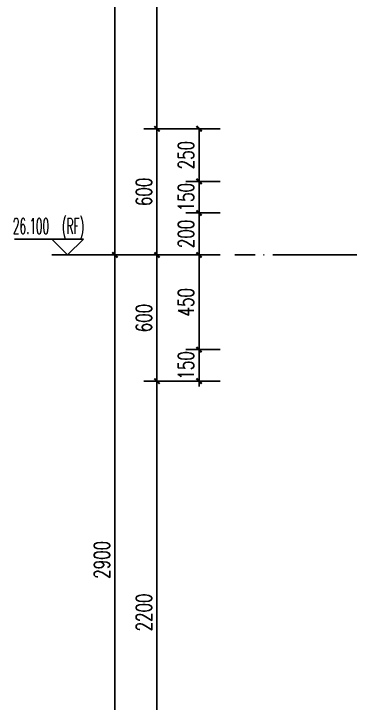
# Model space of a CAD drawing. Extents: x 393367 to 3005760, y 4998 to 826018.
# Drawn here: x 2859282 to 2860887, y 456011 to 459290 of the extents above; entities that cross this region are included whole.
import ezdxf

# ---------------------------------------------------------------- set-up
doc = ezdxf.new("R2010")
doc.units = 0
doc.header["$LTSCALE"] = 1000
doc.linetypes.add('DOTE', pattern=[2.42, 2, -0.2, 0.02, -0.2])
doc.layers.get('0').update_dxf_attribs({"linetype": 'CONTINUOUS'})
doc.layers.get('Defpoints').update_dxf_attribs({"linetype": 'CONTINUOUS'})
for name, color, linetype in [('DIM_ELEV', 3, 'CONTINUOUS'), ('DOTE', 8, 'DOTE'), ('PUB_DIM', 3, 'CONTINUOUS'), ('PUB_TEXT', 7, 'CONTINUOUS')]:
    doc.layers.add(name, color=color, linetype=linetype)
doc.styles.add('_TCH_DIM', font='simplex.shx', dxfattribs={"width": 0.65, "bigfont": 'gbcbig.shx'})
doc.styles.add('_TCH_DIM_T3', font='SIMPLEX', dxfattribs={"width": 0.705882, "bigfont": 'GBCBIG'})
doc.dimstyles.new('_TCH_ARCH&&25', dxfattribs={"dimtxt": 74.375, "dimasz": 25, "dimexe": 62.5, "dimexo": 75, "dimgap": 25, "dimtad": 1, "dimdec": 0, "dimzin": 0, "dimdsep": 46, "dimtxsty": '_TCH_DIM_T3', "dimblk": 'ARCHTICK', "dimcen": 0.09, "dimclrt": 7, "dimazin": 2, "dimtfac": 1, "dimtdec": 0, "dimtix": 1, "dimtmove": 2, "dimatfit": 3, "dimfxl": 1, "dimtolj": 1, "dimtzin": 0, "dimarcsym": 0})

# ---------------------------------------------------------------- blocks, each defined once
blk = doc.blocks.new('A$C5C8026AD')
at = {"layer": 'DIM_ELEV'}
for p, q in [((-150, 5875), (-478, 5875)), ((-225, 5800), (-300, 5875)), ((-225, 5800), (-150, 5875)), ((200, 5800), (-300, 5800))]:
    blk.add_line(p, q, dxfattribs=at)
at = {"layer": 'PUB_TEXT', "style": '_TCH_DIM', "width": 0.494118}
for s, p in [('26.100', (-485.5, 5900)), ('(RF)', (-251.8, 5900))]:
    blk.add_text(s, height=74.38, dxfattribs=at).set_placement(p)
blk = doc.blocks.new('_ArchTick')
at = {"color": 0, "linetype": 'ByBlock', "const_width": 0.4}
blk.add_lwpolyline([(-0.5, -0.5), (0.5, 0.5)], dxfattribs=at)
blk = doc.blocks.new('*D1224')
at = {"layer": 'Defpoints', "color": 0, "transparency": 16777216}
for p in [(2860163.3, 458742.7), (2860337.9, 458742.7), (2860337.9, 458492.7)]:
    blk.add_point(p, dxfattribs=at)
at = {"layer": 'PUB_DIM', "color": 0, "lineweight": -2, "transparency": 16777216}
for p, q in [((2860262.9, 458742.7), (2860100.8, 458742.7)), ((2860163.3, 458492.7), (2860163.3, 458742.7)), ((2860262.9, 458492.7), (2860100.8, 458492.7))]:
    blk.add_line(p, q, dxfattribs=at)
at = {"layer": 'PUB_DIM', "color": 0, "lineweight": -2, "transparency": 16777216, "xscale": 25, "yscale": 25, "zscale": 25}
for p, rotation in [((2860163.3, 458742.7), 90), ((2860163.3, 458492.7), 270)]:
    blk.add_blockref('_ArchTick', p, dxfattribs=dict(at, rotation=rotation))
at = {"layer": 'PUB_DIM', "color": 7, "transparency": 16777216, "insert": (2860101.1, 458617.7), "char_height": 74.38, "attachment_point": 5, "rotation": 90, "style": '_TCH_DIM_T3'}
blk.add_mtext('\\A1;250', dxfattribs=at)
blk = doc.blocks.new('*D1225')
at = {"layer": 'Defpoints', "color": 0, "transparency": 16777216}
for p in [(2860163.3, 458492.7), (2860337.9, 458492.7), (2860337.9, 458342.7)]:
    blk.add_point(p, dxfattribs=at)
at = {"layer": 'PUB_DIM', "color": 0, "lineweight": -2, "transparency": 16777216}
for p, q in [((2860163.3, 458492.7), (2860163.3, 458517.7)), ((2860262.9, 458492.7), (2860100.8, 458492.7)), ((2860163.3, 458342.7), (2860163.3, 458492.7)), ((2860262.9, 458342.7), (2860100.8, 458342.7)), ((2860163.3, 458342.7), (2860163.3, 458317.7))]:
    blk.add_line(p, q, dxfattribs=at)
at = {"layer": 'PUB_DIM', "color": 0, "lineweight": -2, "transparency": 16777216, "xscale": 25, "yscale": 25, "zscale": 25}
for p, rotation in [((2860163.3, 458492.7), 270), ((2860163.3, 458342.7), 90)]:
    blk.add_blockref('_ArchTick', p, dxfattribs=dict(at, rotation=rotation))
at = {"layer": 'PUB_DIM', "color": 7, "transparency": 16777216, "insert": (2860101.1, 458417.7), "char_height": 74.38, "attachment_point": 5, "rotation": 90, "style": '_TCH_DIM_T3'}
blk.add_mtext('\\A1;150', dxfattribs=at)
blk = doc.blocks.new('*D1226')
at = {"layer": 'Defpoints', "color": 0, "transparency": 16777216}
for p in [(2860163.3, 458342.7), (2860337.9, 458342.7), (2860337.9, 458142.7)]:
    blk.add_point(p, dxfattribs=at)
at = {"layer": 'PUB_DIM', "color": 0, "lineweight": -2, "transparency": 16777216}
for p, q in [((2860262.9, 458342.7), (2860100.8, 458342.7)), ((2860163.3, 458142.7), (2860163.3, 458342.7)), ((2860262.9, 458142.7), (2860100.8, 458142.7))]:
    blk.add_line(p, q, dxfattribs=at)
at = {"layer": 'PUB_DIM', "color": 0, "lineweight": -2, "transparency": 16777216, "xscale": 25, "yscale": 25, "zscale": 25}
for p, rotation in [((2860163.3, 458342.7), 90), ((2860163.3, 458142.7), 270)]:
    blk.add_blockref('_ArchTick', p, dxfattribs=dict(at, rotation=rotation))
at = {"layer": 'PUB_DIM', "color": 7, "transparency": 16777216, "insert": (2860101.1, 458242.7), "char_height": 74.38, "attachment_point": 5, "rotation": 90, "style": '_TCH_DIM_T3'}
blk.add_mtext('\\A1;200', dxfattribs=at)
blk = doc.blocks.new('*D1227')
at = {"layer": 'Defpoints', "color": 0, "transparency": 16777216}
for p in [(2860163.3, 458142.7), (2860337.9, 458142.7), (2860337.9, 457692.7)]:
    blk.add_point(p, dxfattribs=at)
at = {"layer": 'PUB_DIM', "color": 0, "lineweight": -2, "transparency": 16777216}
for p, q in [((2860262.9, 458142.7), (2860100.8, 458142.7)), ((2860163.3, 457692.7), (2860163.3, 458142.7)), ((2860262.9, 457692.7), (2860100.8, 457692.7))]:
    blk.add_line(p, q, dxfattribs=at)
at = {"layer": 'PUB_DIM', "color": 0, "lineweight": -2, "transparency": 16777216, "xscale": 25, "yscale": 25, "zscale": 25}
for p, rotation in [((2860163.3, 458142.7), 90), ((2860163.3, 457692.7), 270)]:
    blk.add_blockref('_ArchTick', p, dxfattribs=dict(at, rotation=rotation))
at = {"layer": 'PUB_DIM', "color": 7, "transparency": 16777216, "insert": (2860101.1, 457917.7), "char_height": 74.38, "attachment_point": 5, "rotation": 90, "style": '_TCH_DIM_T3'}
blk.add_mtext('\\A1;450', dxfattribs=at)
blk = doc.blocks.new('*D1228')
at = {"layer": 'Defpoints', "color": 0, "transparency": 16777216}
for p in [(2860163.3, 457692.7), (2860337.9, 457692.7), (2860337.9, 457542.7)]:
    blk.add_point(p, dxfattribs=at)
at = {"layer": 'PUB_DIM', "color": 0, "lineweight": -2, "transparency": 16777216}
for p, q in [((2860163.3, 457692.7), (2860163.3, 457717.7)), ((2860262.9, 457692.7), (2860100.8, 457692.7)), ((2860163.3, 457542.7), (2860163.3, 457692.7)), ((2860262.9, 457542.7), (2860100.8, 457542.7)), ((2860163.3, 457542.7), (2860163.3, 457517.7))]:
    blk.add_line(p, q, dxfattribs=at)
at = {"layer": 'PUB_DIM', "color": 0, "lineweight": -2, "transparency": 16777216, "xscale": 25, "yscale": 25, "zscale": 25}
for p, rotation in [((2860163.3, 457692.7), 270), ((2860163.3, 457542.7), 90)]:
    blk.add_blockref('_ArchTick', p, dxfattribs=dict(at, rotation=rotation))
at = {"layer": 'PUB_DIM', "color": 7, "transparency": 16777216, "insert": (2860101.1, 457617.7), "char_height": 74.38, "attachment_point": 5, "rotation": 90, "style": '_TCH_DIM_T3'}
blk.add_mtext('\\A1;150', dxfattribs=at)
blk = doc.blocks.new('*D1243')
at = {"layer": 'Defpoints', "color": 0, "transparency": 16777216}
for p in [(2859963.3, 457542.7), (2860263.3, 457542.7), (2860263.3, 455342.7)]:
    blk.add_point(p, dxfattribs=at)
at = {"layer": 'PUB_DIM', "color": 0, "lineweight": -2, "transparency": 16777216}
for p, q in [((2860188.3, 457542.7), (2859900.8, 457542.7)), ((2859963.3, 455342.7), (2859963.3, 457542.7)), ((2860188.3, 455342.7), (2859900.8, 455342.7))]:
    blk.add_line(p, q, dxfattribs=at)
at = {"layer": 'PUB_DIM', "color": 0, "lineweight": -2, "transparency": 16777216, "xscale": 25, "yscale": 25, "zscale": 25}
for p, rotation in [((2859963.3, 457542.7), 90), ((2859963.3, 455342.7), 270)]:
    blk.add_blockref('_ArchTick', p, dxfattribs=dict(at, rotation=rotation))
at = {"layer": 'PUB_DIM', "color": 7, "transparency": 16777216, "insert": (2859901.1, 456442.7), "char_height": 74.38, "attachment_point": 5, "rotation": 90, "style": '_TCH_DIM_T3'}
blk.add_mtext('\\A1;2200', dxfattribs=at)
blk = doc.blocks.new('*D1244')
at = {"layer": 'Defpoints', "color": 0, "transparency": 16777216}
for p in [(2859963.3, 458142.7), (2860263.3, 458142.7), (2860263.3, 457542.7)]:
    blk.add_point(p, dxfattribs=at)
at = {"layer": 'PUB_DIM', "color": 0, "lineweight": -2, "transparency": 16777216}
for p, q in [((2860188.3, 458142.7), (2859900.8, 458142.7)), ((2859963.3, 457542.7), (2859963.3, 458142.7)), ((2860188.3, 457542.7), (2859900.8, 457542.7))]:
    blk.add_line(p, q, dxfattribs=at)
at = {"layer": 'PUB_DIM', "color": 0, "lineweight": -2, "transparency": 16777216, "xscale": 25, "yscale": 25, "zscale": 25}
for p, rotation in [((2859963.3, 458142.7), 90), ((2859963.3, 457542.7), 270)]:
    blk.add_blockref('_ArchTick', p, dxfattribs=dict(at, rotation=rotation))
at = {"layer": 'PUB_DIM', "color": 7, "transparency": 16777216, "insert": (2859901.1, 457842.7), "char_height": 74.38, "attachment_point": 5, "rotation": 90, "style": '_TCH_DIM_T3'}
blk.add_mtext('\\A1;600', dxfattribs=at)
blk = doc.blocks.new('*D1245')
at = {"layer": 'Defpoints', "color": 0, "transparency": 16777216}
for p in [(2859963.3, 458742.7), (2860263.3, 458742.7), (2860263.3, 458142.7)]:
    blk.add_point(p, dxfattribs=at)
at = {"layer": 'PUB_DIM', "color": 0, "lineweight": -2, "transparency": 16777216}
for p, q in [((2860188.3, 458742.7), (2859900.8, 458742.7)), ((2859963.3, 458142.7), (2859963.3, 458742.7)), ((2860188.3, 458142.7), (2859900.8, 458142.7))]:
    blk.add_line(p, q, dxfattribs=at)
at = {"layer": 'PUB_DIM', "color": 0, "lineweight": -2, "transparency": 16777216, "xscale": 25, "yscale": 25, "zscale": 25}
for p, rotation in [((2859963.3, 458742.7), 90), ((2859963.3, 458142.7), 270)]:
    blk.add_blockref('_ArchTick', p, dxfattribs=dict(at, rotation=rotation))
at = {"layer": 'PUB_DIM', "color": 7, "transparency": 16777216, "insert": (2859901.1, 458442.7), "char_height": 74.38, "attachment_point": 5, "rotation": 90, "style": '_TCH_DIM_T3'}
blk.add_mtext('\\A1;600', dxfattribs=at)
blk = doc.blocks.new('*D1246')
at = {"layer": 'Defpoints', "color": 0, "transparency": 16777216}
for p in [(2859963.3, 460442.7), (2860263.3, 460442.7), (2860263.3, 458742.7)]:
    blk.add_point(p, dxfattribs=at)
at = {"layer": 'PUB_DIM', "color": 0, "lineweight": -2, "transparency": 16777216}
for p, q in [((2860188.3, 460442.7), (2859900.8, 460442.7)), ((2859963.3, 458742.7), (2859963.3, 460442.7)), ((2860188.3, 458742.7), (2859900.8, 458742.7))]:
    blk.add_line(p, q, dxfattribs=at)
at = {"layer": 'PUB_DIM', "color": 0, "lineweight": -2, "transparency": 16777216, "xscale": 25, "yscale": 25, "zscale": 25}
for p, rotation in [((2859963.3, 460442.7), 90), ((2859963.3, 458742.7), 270)]:
    blk.add_blockref('_ArchTick', p, dxfattribs=dict(at, rotation=rotation))
at = {"layer": 'PUB_DIM', "color": 7, "transparency": 16777216, "insert": (2859901.1, 459592.7), "char_height": 74.38, "attachment_point": 5, "rotation": 90, "style": '_TCH_DIM_T3'}
blk.add_mtext('\\A1;1700', dxfattribs=at)
blk = doc.blocks.new('*D1254')
at = {"layer": 'Defpoints', "color": 0, "transparency": 16777216}
for p in [(2859763.3, 458142.7), (2860263.3, 458142.7), (2860263.3, 455242.7)]:
    blk.add_point(p, dxfattribs=at)
at = {"layer": 'PUB_DIM', "color": 0, "lineweight": -2, "transparency": 16777216}
for p, q in [((2860188.3, 458142.7), (2859700.8, 458142.7)), ((2859763.3, 455242.7), (2859763.3, 458142.7)), ((2860188.3, 455242.7), (2859700.8, 455242.7))]:
    blk.add_line(p, q, dxfattribs=at)
at = {"layer": 'PUB_DIM', "color": 0, "lineweight": -2, "transparency": 16777216, "xscale": 25, "yscale": 25, "zscale": 25}
for p, rotation in [((2859763.3, 458142.7), 90), ((2859763.3, 455242.7), 270)]:
    blk.add_blockref('_ArchTick', p, dxfattribs=dict(at, rotation=rotation))
at = {"layer": 'PUB_DIM', "color": 7, "transparency": 16777216, "insert": (2859701.1, 456692.7), "char_height": 74.38, "attachment_point": 5, "rotation": 90, "style": '_TCH_DIM_T3'}
blk.add_mtext('\\A1;2900', dxfattribs=at)
blk = doc.blocks.new('*D1255')
at = {"layer": 'Defpoints', "color": 0, "transparency": 16777216}
for p in [(2859763.3, 461042.7), (2860263.3, 461042.7), (2860263.3, 458142.7)]:
    blk.add_point(p, dxfattribs=at)
at = {"layer": 'PUB_DIM', "color": 0, "lineweight": -2, "transparency": 16777216}
for p, q in [((2860188.3, 461042.7), (2859700.8, 461042.7)), ((2859763.3, 458142.7), (2859763.3, 461042.7)), ((2860188.3, 458142.7), (2859700.8, 458142.7))]:
    blk.add_line(p, q, dxfattribs=at)
at = {"layer": 'PUB_DIM', "color": 0, "lineweight": -2, "transparency": 16777216, "xscale": 25, "yscale": 25, "zscale": 25}
for p, rotation in [((2859763.3, 461042.7), 90), ((2859763.3, 458142.7), 270)]:
    blk.add_blockref('_ArchTick', p, dxfattribs=dict(at, rotation=rotation))
at = {"layer": 'PUB_DIM', "color": 7, "transparency": 16777216, "insert": (2859701.1, 459592.7), "char_height": 74.38, "attachment_point": 5, "rotation": 90, "style": '_TCH_DIM_T3'}
blk.add_mtext('\\A1;2900', dxfattribs=at)

msp = doc.modelspace()

# ---------------------------------------------------------------- linework, layer by layer
at = {"layer": 'DOTE', "linetype": 'DOTE', "ltscale": 0.2}
msp.add_line((2863333.44807, 458142.70355), (2860333.25392, 458142.70355), dxfattribs=at)

# ---------------------------------------------------------------- block references
msp.add_blockref('A$C5C8026AD', (2859763.25392, 452342.70355))

# ---------------------------------------------------------------- dimensions: what is measured, and where the dimension line sits
at = {"layer": 'PUB_DIM'}
for p1, p2, distance, picture, middle in [((2860263.25392, 458142.70355), (2860263.25392, 461042.70355), 500, '*D1255', (2859701.06642, 459592.70355)), ((2860263.25392, 458742.70355), (2860263.25392, 460442.70355), 300, '*D1246', (2859901.06642, 459592.70355)), ((2860263.25392, 458142.70355), (2860263.25392, 458742.70355), 300, '*D1245', (2859901.06642, 458442.70355)), ((2860337.86468, 458492.70355), (2860337.86468, 458742.70355), 174.61077, '*D1224', (2860101.06642, 458617.70355)), ((2860337.86468, 458342.70355), (2860337.86468, 458492.70355), 174.61077, '*D1225', (2860101.06642, 458417.70355)), ((2860337.86468, 458142.70355), (2860337.86468, 458342.70355), 174.61077, '*D1226', (2860101.06642, 458242.70355)), ((2860263.25392, 455242.70355), (2860263.25392, 458142.70355), 500, '*D1254', (2859701.06642, 456692.70355)), ((2860263.25392, 457542.69542), (2860263.25392, 458142.70355), 300, '*D1244', (2859901.06642, 457842.69949)), ((2860337.86468, 457692.70355), (2860337.86468, 458142.70355), 174.61077, '*D1227', (2860101.06642, 457917.70355)), ((2860337.86468, 457542.70355), (2860337.86468, 457692.70355), 174.61077, '*D1228', (2860101.06642, 457617.70355)), ((2860263.25392, 455342.70355), (2860263.25392, 457542.69542), 300, '*D1243', (2859901.06642, 456442.69949))]:
    dim = msp.add_aligned_dim(p1=p1, p2=p2, distance=distance, dimstyle='_TCH_ARCH&&25', dxfattribs=at)
    dim.commit()
    dim.dimension.update_dxf_attribs({"geometry": picture, "text_midpoint": middle})

doc.saveas('drawing.dxf')
